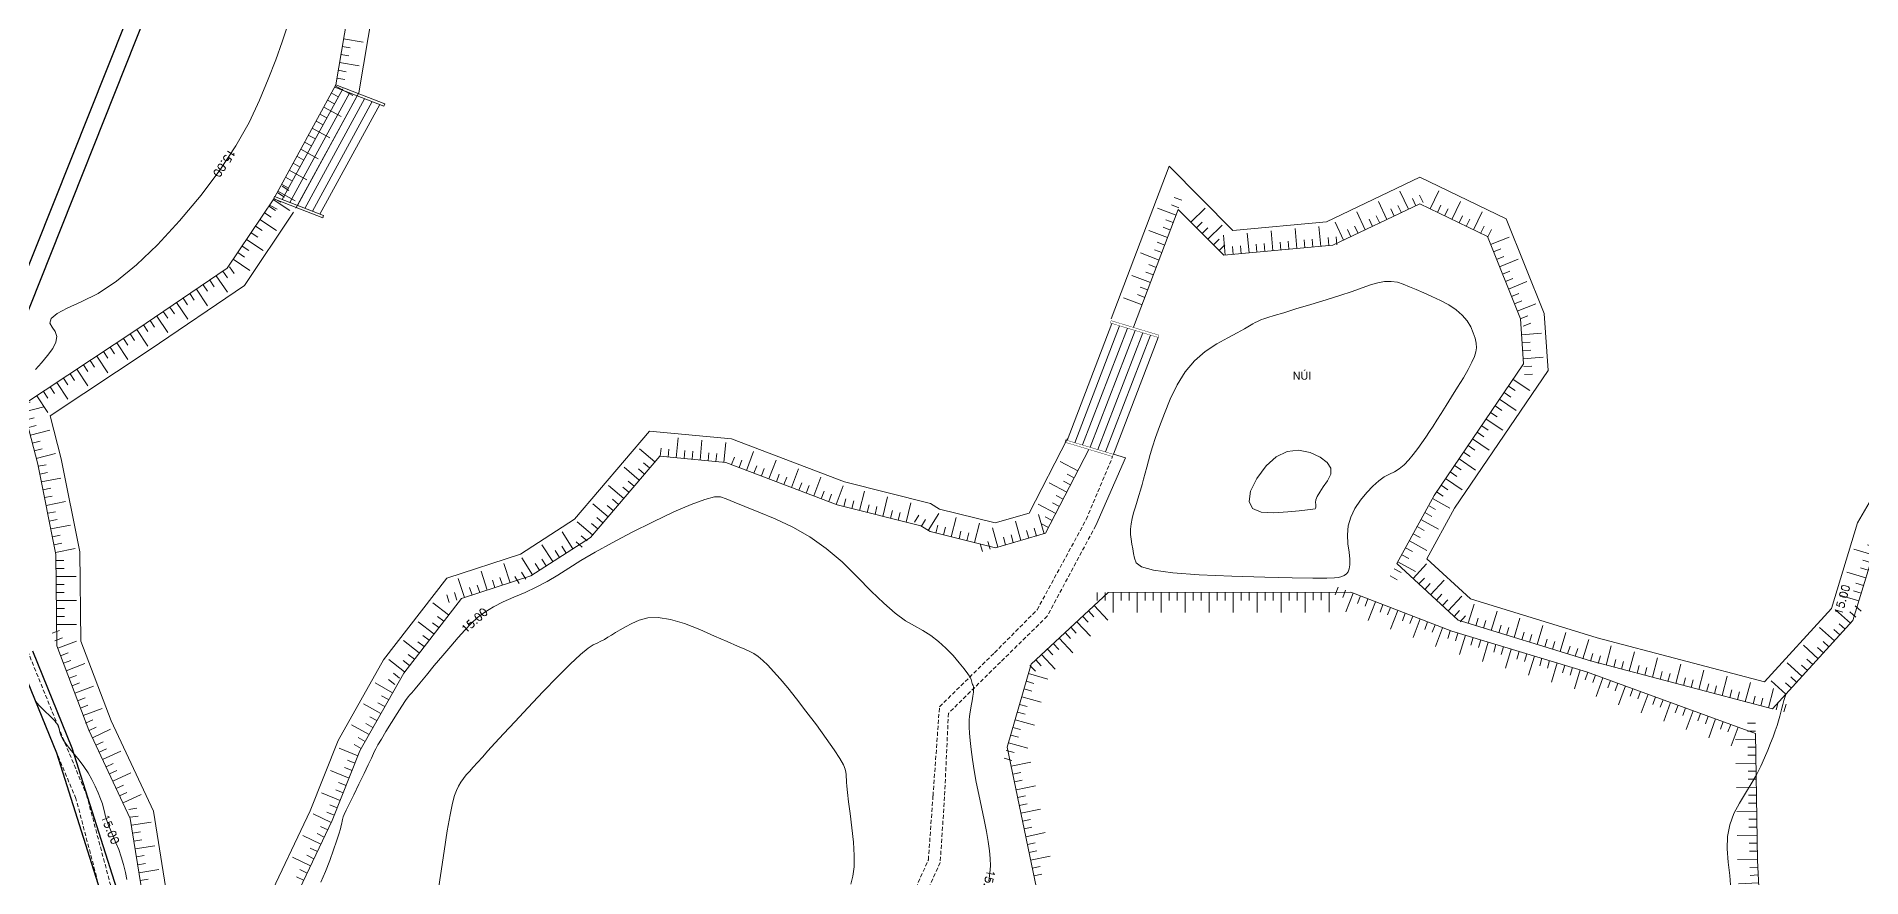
# Model space of a CAD drawing. Header units: inches. Extents: x 496359 to 501064, y 2374078 to 2377203.
# Drawn here: x 499998.1 to 500226.2, y 2376562.2 to 2376667.3 of the extents above; entities that cross this region are included whole.
import ezdxf
from ezdxf.enums import TextEntityAlignment as Align

# ---------------------------------------------------------------- set-up
doc = ezdxf.new("R2010")
doc.units = ezdxf.units.IN
doc.header["$MEASUREMENT"] = 0
doc.linetypes.add('DASHED', pattern=[0.75, 0.5, -0.25])
for name, color, linetype in [('chu', 6, 'Continuous'), ('MANH', 147, 'Continuous'), ('NOI', 2, 'Continuous'), ('tl', 8, 'Continuous')]:
    doc.layers.add(name, color=color, linetype=linetype)
for name, color, linetype, lineweight in [('LC Net dam 1', 30, 'Continuous', 30), ('LC Net manh', 239, 'Continuous', 5), ('manh1', 67, 'Continuous', 13)]:
    doc.layers.add(name, color=color, linetype=linetype, lineweight=lineweight)
doc.styles.get("Standard").update_dxf_attribs({"font": 'vnsimli.shx', "height": 2})
doc.styles.add('style1', font='')
doc.styles.get('style1').set_extended_font_data('.VnAvantH')

# ---------------------------------------------------------------- blocks, each defined once
blk = doc.blocks.new('t2')
at = {"layer": 'tl', "color": 250, "lineweight": 0}
for p, q in [((-2, 0), (-2, -1)), ((-1, 0), (-1, -1)), ((0, 0), (0, -2.5))]:
    blk.add_line(p, q, dxfattribs=at)
blk = doc.blocks.new('t1')
at = {"layer": 'tl', "color": 250, "lineweight": 0}
for p, q in [((0, 0), (0, 2.5)), ((-2, 0), (-2, 1)), ((-1, 0), (-1, 1))]:
    blk.add_line(p, q, dxfattribs=at)
blk = doc.blocks.new('Nền HT mới')
at = {"layer": 'MANH', "color": 2, "lineweight": 0, "elevation": -28.38}
for points in [[(148.66, 366.49), (156.27, 380.45), (158.08, 391.02), (164.05, 399.72), (169.7, 410.66), (175.84, 416.08), (184.53, 419.33), (194.71, 423.43), (205.17, 426.56), (216.58, 432.35), (221.83, 438.71), (232.71, 446.4), (251.47, 449.51), (262.08, 449.2), (277, 452.04), (293.19, 460.82), (303.16, 471.21), (309.43, 480.31), (318.9, 488.61), (327.75, 496.68), (337.67, 505.8), (345.46, 499.05), (352.47, 492.14)], [(349.27, 324.51), (345.89, 313.5), (335.87, 302.47), (313.11, 308.45), (296.58, 313.55), (288.91, 320.62), (293.55, 329.12), (304.75, 345.58), (304.34, 351.21), (300.22, 361.5), (291.78, 365.59), (280.91, 360.42), (267.27, 359.17), (261.59, 364.89), (256.01, 350.16)], [(151.3, 365.05), (159.15, 379.46), (160.92, 389.86), (166.63, 398.18), (172.11, 408.78), (177.41, 413.46), (185.61, 416.54), (195.7, 420.6), (206.28, 423.77), (218.5, 429.96), (223.89, 436.49), (233.88, 443.55), (251.67, 446.51), (262.32, 446.19), (278.02, 449.18), (295.03, 458.41), (305.49, 469.31), (311.69, 478.3), (320.9, 486.37), (329.78, 494.46), (337.73, 501.78), (343.43, 496.84), (350.3, 490.06)], [(352.59, 336.23), (346.5, 325.72), (343.22, 315.02), (334.87, 305.83), (313.94, 311.34), (298.11, 316.22), (292.67, 321.24), (296.12, 327.56), (307.82, 344.75), (307.3, 351.89), (302.57, 363.7), (291.79, 368.91), (280.1, 363.36), (268.41, 362.28), (260.43, 370.31), (253.2, 351.22)], [(157.15, 379.98), (149.6, 366.13)], [(158.03, 379.5), (150.54, 365.76)], [(158.95, 379.1), (151.48, 365.4)], [(159.89, 378.73), (152.42, 365.03)], [(156.17, 380.17), (162.31, 377.8)], [(156.27, 380.45), (162.41, 378.08)], [(160.83, 378.37), (153.37, 364.67)], [(161.77, 378), (154.31, 364.31)], [(148.52, 366.22), (142.72, 357.54), (131.4, 349.88), (117.14, 340.43), (119.04, 333.05), (121.31, 321.76), (121.41, 310.36), (125.43, 299.79), (130.6, 288.77), (132.16, 278.98)], [(150.52, 277.38), (155.83, 288.51), (159.3, 297.23), (164.77, 306.94), (171.98, 316.25), (180.66, 319.09), (188.1, 323.89), (196.77, 334.05), (205.05, 333.26), (218.96, 327.97), (229.42, 325.33), (230.57, 324.62), (238.75, 322.61), (245, 324.41), (250.4, 334.9)], [(148.52, 366.22), (154.65, 363.85)], [(148.63, 366.5), (154.76, 364.13)], [(151.01, 364.56), (144.89, 355.38), (133.07, 347.39), (120.58, 339.11), (121.96, 333.72), (124.31, 322.08), (124.41, 310.93), (128.19, 300.96), (133.5, 289.66), (135.16, 279.23)], [(147.61, 278.24), (153.08, 289.71), (156.58, 298.52), (162.26, 308.61), (170.17, 318.81), (179.36, 321.82), (186.1, 326.17), (195.5, 337.18), (205.73, 336.21), (219.86, 330.84), (230.6, 328.12), (231.74, 327.42), (238.69, 325.71), (242.93, 326.93), (247.73, 336.27)], [(247.71, 336.02), (253.3, 350.64)], [(248.67, 335.74), (254.26, 350.35)], [(249.63, 335.45), (255.22, 350.06)], [(250.59, 335.16), (256.18, 349.77)], [(251.55, 334.87), (257.14, 349.48)], [(252.51, 334.58), (258.1, 349.19)], [(253.47, 334.29), (259.06, 348.9)]]:
    blk.add_lwpolyline(points, dxfattribs=at)
at = {"layer": 'MANH', "color": 3, "lineweight": 0, "elevation": -28.38}
for points in [[(162.31, 377.8), (162.41, 378.08)], [(148.52, 366.22), (148.63, 366.5)], [(154.65, 363.85), (154.76, 364.13)]]:
    blk.add_lwpolyline(points, dxfattribs=at)
at = {"layer": 'MANH', "color": 2, "lineweight": 0, "const_width": 0.05, "elevation": -28.38}
for points in [[(253.1, 350.7), (259.06, 348.9), (259.14, 349.19), (253.19, 350.99), (253.1, 350.7)], [(247.42, 335.8), (253.38, 334), (253.46, 334.29), (247.51, 336.08), (247.42, 335.8)]]:
    blk.add_lwpolyline(points, dxfattribs=at)
at = {"layer": 'MANH', "color": 3, "linetype": 'DASHED', "lineweight": 0, "elevation": -28.38}
for points in [[(117.76, 309.73), (121.57, 300.3), (125.13, 291.73), (128.19, 280.22)], [(226.94, 275.95), (230.35, 283.61), (230.93, 291.6), (231.74, 302.73), (238.62, 309.48), (243.94, 314.85), (250.09, 326.15), (253.38, 334)], [(114.21, 206.31), (122.48, 207.6), (132.44, 211.42), (137.8, 215.92), (138.61, 222.05), (137.24, 229.65), (136.49, 239.31), (137.7, 248.68), (137.43, 252.43), (135.9, 254.75), (131.9, 258.11), (126.8, 264.1), (125.92, 271.52), (126.75, 280.05), (123.81, 291.25), (120.21, 299.79), (116.3, 309.55)], [(251.28, 325.38), (245.21, 314.05), (239.35, 308.3), (232.86, 301.91), (232.37, 291.47), (231.83, 283.26), (228.16, 275.17)]]:
    blk.add_lwpolyline(points, dxfattribs=at)
at = {"layer": 'MANH', "lineweight": 0, "elevation": -28.38}
for points in [[(254.99, 333.85), (251.28, 325.38)], [(253.47, 334.29), (254.99, 333.85)], [(243.85, 280.04), (240.22, 297.68), (243.2, 308.04), (252.81, 317.02), (283.17, 317.04), (295.78, 312.17), (312.63, 307.11), (333.74, 299.38), (333.98, 283.5), (334.73, 268.63)]]:
    blk.add_lwpolyline(points, dxfattribs=at)
at = {"layer": 'manh1', "color": 1, "lineweight": 0, "elevation": -28.38}
for points in [[(150.25, 387.86), (149.57, 385.83), (148.77, 383.6), (147.84, 381.16), (146.77, 378.54), (145.45, 375.75), (143.8, 372.84), (141.8, 369.82), (139.44, 366.68), (136.77, 363.49), (134.01, 360.49), (131.37, 357.95), (128.88, 355.92), (126.57, 354.39), (124.46, 353.33), (122.7, 352.56), (121.45, 351.88), (120.73, 351.26), (120.54, 350.69), (120.82, 350.17), (121.23, 349.63), (121.41, 349.01), (121.31, 348.3), (120.92, 347.5), (120.27, 346.62), (119.5, 345.73), (118.76, 344.89)], [(118.8, 303.37), (119.23, 302.87), (119.66, 302.44), (120.06, 302.07), (120.42, 301.74), (120.72, 301.44), (120.97, 301.19), (121.16, 300.96), (121.3, 300.78), (121.42, 300.63), (121.51, 300.51), (121.57, 300.42), (121.6, 300.36), (121.63, 300.29), (121.66, 300.17), (121.71, 299.98), (121.76, 299.74), (121.83, 299.43), (121.97, 299.05), (122.21, 298.6), (122.57, 298.07), (123.05, 297.46), (123.62, 296.78), (124.23, 296.05), (124.81, 295.28), (125.34, 294.47), (125.81, 293.64), (126.23, 292.79), (126.59, 291.98), (126.89, 291.24), (127.11, 290.61), (127.27, 290.07), (127.37, 289.61), (127.47, 289.16), (127.62, 288.64), (127.83, 288.03), (128.12, 287.34), (128.46, 286.57), (128.81, 285.74), (129.15, 284.87), (129.46, 283.95), (129.73, 283), (129.98, 282.03), (130.17, 281.13)], [(154.43, 280.8), (154.99, 282.12), (155.52, 283.51), (156, 284.83), (156.39, 285.94), (156.68, 286.82), (156.87, 287.46), (156.97, 287.89), (157.02, 288.19), (157.07, 288.43), (157.11, 288.63), (157.15, 288.8), (157.21, 288.97), (157.33, 289.26), (157.59, 289.8), (157.99, 290.63), (158.52, 291.72), (159.17, 293.06), (159.82, 294.39), (160.35, 295.49), (160.75, 296.31), (161, 296.87), (161.14, 297.18), (161.28, 297.48), (161.55, 297.96), (161.98, 298.68), (162.55, 299.62), (163.25, 300.75), (163.96, 301.89), (164.55, 302.82), (165, 303.51), (165.32, 303.97), (165.53, 304.23), (165.77, 304.49), (166.19, 304.97), (166.8, 305.69), (167.61, 306.67), (168.6, 307.87), (169.65, 309.13), (170.65, 310.31), (171.57, 311.37), (172.41, 312.31), (173.19, 313.13), (174, 313.87), (174.93, 314.57), (176.01, 315.22), (177.22, 315.84), (178.55, 316.42), (179.95, 317.01), (181.34, 317.67), (182.7, 318.39), (184.05, 319.19), (185.4, 320.05), (186.9, 321.01), (188.7, 322.07), (190.82, 323.24), (193.25, 324.51), (195.94, 325.85), (198.54, 327.09), (200.72, 328.03), (202.4, 328.65), (203.6, 328.96), (204.36, 328.95), (205.07, 328.7), (206.07, 328.3), (207.43, 327.75), (209.15, 327.06), (211.2, 326.22), (213.39, 325.19), (215.54, 323.96), (217.59, 322.5), (219.56, 320.83), (221.44, 318.99), (223.19, 317.19), (224.78, 315.66), (226.22, 314.42), (227.5, 313.49), (228.63, 312.84), (229.67, 312.28), (230.67, 311.64), (231.63, 310.9), (232.55, 310.06), (233.43, 309.12), (234.21, 308.21), (234.83, 307.45), (235.28, 306.85), (235.56, 306.42), (235.69, 306.15), (235.74, 305.96), (235.78, 305.8), (235.83, 305.65), (235.88, 305.52), (235.94, 305.39), (235.99, 305.21), (236, 304.93), (235.98, 304.54), (235.92, 304.04), (235.83, 303.45), (235.72, 302.85), (235.63, 302.31), (235.55, 301.85), (235.49, 301.46), (235.45, 301.13), (235.43, 300.74), (235.44, 300.19), (235.49, 299.44), (235.58, 298.51), (235.7, 297.39), (235.87, 296.14), (236.08, 294.78), (236.33, 293.32), (236.64, 291.78), (236.98, 290.17), (237.31, 288.59), (237.6, 287.15), (237.82, 285.87), (237.98, 284.74), (238.08, 283.76), (238.11, 282.85), (238.05, 281.93), (237.92, 280.99)], [(330.66, 279.87), (330.51, 281.62), (330.31, 283.32), (330.18, 284.96), (330.25, 286.51), (330.53, 287.99), (331.03, 289.37), (331.73, 290.68), (332.5, 291.92), (333.21, 293.1), (333.84, 294.24), (334.39, 295.31), (334.86, 296.33), (335.27, 297.29), (335.62, 298.18), (335.94, 298.99), (336.21, 299.72), (336.43, 300.38), (336.62, 300.98), (336.78, 301.54), (336.92, 302.06), (337.03, 302.54), (337.13, 303), (337.26, 303.5), (337.49, 304.13), (337.58, 304.35)]]:
    blk.add_lwpolyline(points, dxfattribs=at)
at = {"layer": 'manh1', "lineweight": 0, "elevation": -28.38}
blk.add_lwpolyline([(286.53, 355.73), (287.38, 355.88), (288.19, 355.9), (288.97, 355.8), (289.71, 355.56), (290.48, 355.24), (291.33, 354.87), (292.26, 354.46), (293.28, 354), (294.36, 353.5), (295.4, 352.95), (296.32, 352.35), (297.08, 351.69), (297.68, 350.99), (298.14, 350.23), (298.46, 349.49), (298.69, 348.8), (298.82, 348.17), (298.85, 347.6), (298.78, 347.08), (298.6, 346.51), (298.28, 345.79), (297.81, 344.9), (297.22, 343.86), (296.5, 342.68), (295.75, 341.47), (295.06, 340.37), (294.44, 339.39), (293.9, 338.54), (293.43, 337.8), (292.99, 337.12), (292.52, 336.43), (292.03, 335.72), (291.51, 335), (290.96, 334.27), (290.39, 333.58), (289.8, 332.99), (289.21, 332.49), (288.6, 332.1), (287.98, 331.79), (287.34, 331.45), (286.65, 330.96), (285.92, 330.32), (285.15, 329.52), (284.36, 328.56), (283.65, 327.51), (283.14, 326.44), (282.82, 325.34), (282.72, 324.22), (282.8, 323.11), (282.94, 322.07), (283.03, 321.19), (283.04, 320.49), (282.96, 319.96), (282.81, 319.6), (282.6, 319.35), (282.33, 319.15), (282.01, 319), (281.62, 318.9), (281.12, 318.84), (280.16, 318.81), (278.42, 318.82), (275.83, 318.86), (272.42, 318.94), (268.3, 319.05), (264.21, 319.22), (260.9, 319.47), (258.49, 319.81), (256.98, 320.23), (256.32, 320.74), (256.12, 321.3), (256, 321.87), (255.9, 322.46), (255.79, 323.05), (255.69, 323.66), (255.62, 324.28), (255.61, 324.93), (255.68, 325.59), (255.81, 326.28), (256, 326.99), (256.22, 327.71), (256.44, 328.42), (256.66, 329.12), (256.86, 329.81), (257.06, 330.5), (257.25, 331.19), (257.45, 331.92), (257.65, 332.67), (257.86, 333.45), (258.08, 334.28), (258.36, 335.24), (258.75, 336.4), (259.25, 337.78), (259.86, 339.39), (260.58, 341.18), (261.44, 342.97), (262.46, 344.58), (263.63, 345.97), (264.95, 347.13), (266.39, 348.08), (267.78, 348.86), (268.94, 349.49), (269.85, 349.98), (270.5, 350.35), (270.92, 350.58), (271.21, 350.75), (271.47, 350.89), (271.73, 351.01), (272, 351.12), (272.29, 351.22), (272.77, 351.37), (273.59, 351.62), (274.77, 351.98), (276.3, 352.45), (278.16, 353.01), (280.07, 353.6), (281.8, 354.15), (283.3, 354.64), (284.57, 355.08), (285.62, 355.45)], close=True, dxfattribs=at)
at = {"layer": 'manh1', "color": 1, "lineweight": 0, "elevation": -28.38}
blk.add_lwpolyline([(279.71, 330.22), (279.26, 329.55), (278.95, 329.01), (278.78, 328.58), (278.74, 328.26), (278.76, 328.03), (278.77, 327.84), (278.77, 327.69), (278.75, 327.57), (278.68, 327.49), (278.4, 327.42), (277.75, 327.33), (276.71, 327.21), (275.28, 327.09), (273.55, 326.97), (271.94, 327.06), (270.87, 327.52), (270.44, 328.39), (270.63, 329.67), (271.42, 331.28), (272.56, 332.84), (273.83, 333.99), (275.19, 334.65), (276.61, 334.81), (278.06, 334.51), (279.33, 333.94), (280.21, 333.28), (280.64, 332.56), (280.64, 331.79), (280.25, 330.99)], close=True, dxfattribs=at)
at = {"layer": 'manh1', "lineweight": 0, "elevation": -28.38}
blk.add_lwpolyline([(168.9, 278.58), (169.37, 281.65), (169.82, 284.67), (170.22, 287.21), (170.57, 289.22), (170.87, 290.67), (171.12, 291.62), (171.36, 292.26), (171.62, 292.81), (171.91, 293.31), (172.24, 293.77), (172.59, 294.2), (173, 294.65), (173.47, 295.16), (174, 295.76), (174.61, 296.43), (175.3, 297.21), (176.16, 298.16), (177.28, 299.38), (178.67, 300.86), (180.31, 302.62), (182.18, 304.59), (184.03, 306.5), (185.6, 308.07), (186.87, 309.25), (187.82, 310.04), (188.47, 310.46), (188.96, 310.69), (189.42, 310.91), (189.86, 311.15), (190.3, 311.41), (190.74, 311.69), (191.23, 312), (191.81, 312.34), (192.5, 312.72), (193.3, 313.13), (194.21, 313.55), (195.29, 313.84), (196.59, 313.88), (198.11, 313.65), (199.85, 313.14), (201.77, 312.39), (203.64, 311.57), (205.22, 310.88), (206.48, 310.32), (207.41, 309.92), (208.04, 309.65), (208.54, 309.39), (209.07, 309.02), (209.65, 308.53), (210.3, 307.91), (211.01, 307.15), (211.83, 306.22), (212.77, 305.09), (213.85, 303.74), (215.05, 302.18), (216.35, 300.45), (217.57, 298.77), (218.57, 297.36), (219.29, 296.25), (219.75, 295.45), (219.96, 294.93), (220.02, 294.57), (220.06, 294.25), (220.08, 293.94), (220.1, 293.63), (220.12, 293.3), (220.15, 292.81), (220.24, 292), (220.38, 290.86), (220.57, 289.38), (220.8, 287.61), (220.99, 285.79), (221.09, 284.15), (221.06, 282.73), (220.92, 281.55), (220.68, 280.57)], dxfattribs=at)
at = {"layer": 'NOI', "lineweight": 0}
for name, p, rotation in [('t2', (157.26, 386.23, -28.38), 80.31904674997766), ('t2', (156.75, 383.27, -28.38), 80.31904674997766), ('t2', (156.2, 380.33, -28.38), 61.41019977919007), ('t2', (154.77, 377.69, -28.38), 61.41019977919007), ('t2', (153.33, 375.06, -28.38), 61.41019977919007), ('t2', (151.9, 372.43, -28.38), 61.41019977919007), ('t2', (150.46, 369.79, -28.38), 61.41019977919007), ('t1', (148.47, 366.15, -28.38), 236.2831340815078), ('t2', (290.37, 364.92, -28.38), 205.4361311640777), ('t1', (146.8, 363.65, -28.38), 236.2831340815078), ('t2', (149.03, 367.16, -28.38), 61.41019977919007), ('t2', (261.32, 364.18, -28.38), 249.2567714164538), ('t2', (263.17, 363.3, -28.38), 134.7994837859796), ('t2', (284.96, 362.34, -28.38), 205.4361311640777), ('t2', (287.67, 363.63, -28.38), 205.4361311640777), ('t2', (293.08, 364.96, -28.38), 154.1935068962301), ('t2', (295.78, 363.65, -28.38), 154.1935068962301), ('t1', (145.14, 361.15, -28.38), 236.2831340815078), ('t2', (260.26, 361.38, -28.38), 249.2567714164538), ('t2', (265.28, 361.17, -28.38), 134.7994837859796), ('t2', (279.4, 360.28, -28.38), 185.2442486527462), ('t2', (282.25, 361.05, -28.38), 205.4361311640777), ('t2', (298.48, 362.34, -28.38), 154.1935068962301), ('t2', (259.19, 358.57, -28.38), 249.2567714164538), ('t2', (267.45, 359.18, -28.38), 185.2442486527462), ('t2', (270.43, 359.46, -28.38), 185.2442486527462), ('t2', (273.42, 359.73, -28.38), 185.2442486527462), ('t2', (276.41, 360.01, -28.38), 185.2442486527462), ('t2', (300.62, 360.51, -28.38), 111.8207192894364), ('t1', (143.47, 358.66, -28.38), 236.2831340815078), ('t2', (258.13, 355.77, -28.38), 249.2567714164538), ('t2', (301.73, 357.73, -28.38), 111.8207192894364), ('t1', (138.87, 354.93, -28.38), 214.0655178886717), ('t1', (141.35, 356.61, -28.38), 214.0655178886717), ('t2', (302.85, 354.94, -28.38), 111.8207192894364), ('t1', (136.38, 353.25, -28.38), 214.0655178886717), ('t2', (257.07, 352.96, -28.38), 249.2567714164538), ('t1', (133.9, 351.57, -28.38), 214.0655178886717), ('t2', (303.96, 352.16, -28.38), 111.8207192894364), ('t1', (128.91, 348.23, -28.38), 213.5554762920593), ('t1', (131.41, 349.89, -28.38), 214.0655178886717), ('t2', (304.49, 349.24, -28.38), 94.16746446645136), ('t1', (126.41, 346.57, -28.38), 213.5554762920593), ('t1', (123.91, 344.92, -28.38), 213.5554762920593), ('t2', (304.71, 346.24, -28.38), 94.16746446645136), ('t1', (118.91, 341.6, -28.38), 213.5554762920593), ('t1', (121.41, 343.26, -28.38), 213.5554762920593), ('t2', (303.44, 343.65, -28.38), 55.75678078822497), ('t1', (117.36, 339.58, -28.38), 284.3890641794374), ('t2', (301.75, 341.17, -28.38), 55.75678078822497), ('t1', (118.11, 336.67, -28.38), 284.3890641794374), ('t2', (300.07, 338.69, -28.38), 55.75678078822497), ('t1', (118.85, 333.76, -28.38), 284.3890641794374), ('t1', (198.83, 333.85, -28.38), 354.5676882788097), ('t1', (201.81, 333.57, -28.38), 354.5676882788097), ('t1', (204.8, 333.29, -28.38), 354.5676882788097), ('t1', (207.62, 332.28, -28.38), 339.1706621884584), ('t2', (298.38, 336.21, -28.38), 55.75678078822497), ('t1', (119.48, 330.83, -28.38), 281.3873494302363), ('t1', (196.16, 333.34, -28.38), 49.52258010457263), ('t1', (210.42, 331.22, -28.38), 339.1706621884584), ('t1', (213.23, 330.15, -28.38), 339.1706621884584), ('t1', (249.03, 332.23, -28.38), 62.75863610157096), ('t2', (296.69, 333.73, -28.38), 55.75678078822497), ('t1', (194.22, 331.06, -28.38), 49.52258010457263), ('t1', (216.03, 329.08, -28.38), 339.1706621884584), ('t1', (218.83, 328.02, -28.38), 339.1706621884584), ('t2', (295, 331.25, -28.38), 55.75678078822497), ('t1', (120.07, 327.89, -28.38), 281.3873494302363), ('t1', (192.27, 328.77, -28.38), 49.52258010457263), ('t1', (221.74, 327.27, -28.38), 345.8264236639343), ('t1', (224.65, 326.53, -28.38), 345.8264236639343), ('t1', (227.56, 325.8, -28.38), 345.8264236639343), ('t1', (247.66, 329.56, -28.38), 62.75863610157096), ('t2', (293.35, 328.75, -28.38), 61.3554907984032), ('t1', (120.67, 324.95, -28.38), 281.3873494302363), ('t1', (190.32, 326.49, -28.38), 49.52258010457263), ('t1', (230.34, 324.76, -28.38), 328.4297436961724), ('t1', (233.22, 323.97, -28.38), 346.1727043000431), ('t1', (244.81, 324.35, -28.38), 16.07529259149254), ('t1', (246.28, 326.9, -28.38), 62.75863610157096), ('t1', (121.26, 322.01, -28.38), 281.3873494302363), ('t1', (185.93, 322.49, -28.38), 32.8082208711895), ('t1', (188.37, 324.21, -28.38), 49.52258010457263), ('t1', (236.13, 323.25, -28.38), 346.1727043000431), ('t1', (239.04, 322.69, -28.38), 16.07529259149254), ('t1', (241.92, 323.52, -28.38), 16.07529259149254), ('t2', (291.91, 326.12, -28.38), 61.3554907984032), ('t2', (348.4, 321.7, -28.38), 252.9318310305577), ('t1', (183.41, 320.87, -28.38), 32.8082208711895), ('t2', (290.47, 323.48, -28.38), 61.3554907984032), ('t1', (121.33, 319.01, -28.38), 270.5087567562127), ('t1', (175.22, 317.31, -28.38), 18.13644056953181), ('t1', (178.07, 318.24, -28.38), 18.13644056953181), ('t1', (180.89, 319.24, -28.38), 32.8082208711895), ('t2', (289.03, 320.85, -28.38), 61.3554907984032), ('t2', (290.93, 318.76, -28.38), 137.3028730808873), ('t2', (347.52, 318.83, -28.38), 252.9318310305577), ('t1', (121.36, 316.01, -28.38), 270.5087567562127), ('t1', (172.37, 316.38, -28.38), 18.13644056953181), ('t2', (283.43, 316.94, -28.38), 338.8748865214725), ('t2', (293.13, 316.73, -28.38), 137.3028730808873), ('t2', (346.64, 315.96, -28.38), 252.9318310305577), ('t1', (121.39, 313.01, -28.38), 270.5087567562127), ('t1', (170.39, 314.2, -28.38), 52.22210223413736), ('t2', (251.09, 315.4, -28.38), 43.05685656678968), ('t2', (253.45, 317.02, -28.38), 0.04095146636489288), ('t2', (256.45, 317.02, -28.38), 0.04095146636489288), ('t2', (259.45, 317.02, -28.38), 0.04095146636489288), ('t2', (262.45, 317.02, -28.38), 0.04095146636489288), ('t2', (265.45, 317.03, -28.38), 0.04095146636489288), ('t2', (268.45, 317.03, -28.38), 0.04095146636489288), ('t2', (271.45, 317.03, -28.38), 0.04095146636489288), ('t2', (274.45, 317.03, -28.38), 0.04095146636489288), ('t2', (277.45, 317.03, -28.38), 0.04095146636489288), ('t2', (280.45, 317.04, -28.38), 0.04095146636489288), ('t2', (286.23, 315.86, -28.38), 338.8748865214725), ('t2', (289.03, 314.78, -28.38), 338.8748865214725), ('t2', (295.34, 314.7, -28.38), 137.3028730808873), ('t2', (297.83, 313.16, -28.38), 162.8584323152797), ('t2', (345.6, 313.18, -28.38), 227.7499208181056), ('t1', (121.53, 310.04, -28.38), 290.8053409193527), ('t1', (168.55, 311.83, -28.38), 52.22210223413736), ('t2', (248.89, 313.36, -28.38), 43.05685656678968), ('t2', (291.83, 313.7, -28.38), 338.8748865214725), ('t2', (294.62, 312.61, -28.38), 338.8748865214725), ('t2', (300.7, 312.28, -28.38), 162.8584323152797), ('t2', (303.56, 311.4, -28.38), 162.8584323152797), ('t2', (306.43, 310.51, -28.38), 162.8584323152797), ('t2', (343.59, 310.96, -28.38), 227.7499208181056), ('t1', (166.72, 309.46, -28.38), 52.22210223413736), ('t2', (246.7, 311.31, -28.38), 43.05685656678968), ('t2', (297.47, 311.66, -28.38), 343.2918413046784), ('t2', (300.34, 310.8, -28.38), 343.2918413046784), ('t2', (303.21, 309.94, -28.38), 343.2918413046784), ('t2', (309.3, 309.63, -28.38), 162.8584323152797), ('t2', (312.16, 308.74, -28.38), 162.8584323152797), ('t2', (315.05, 307.94, -28.38), 165.2675898261507), ('t2', (341.57, 308.74, -28.38), 227.7499208181056), ('t1', (122.6, 307.23, -28.38), 290.8053409193527), ('t1', (164.88, 307.09, -28.38), 52.22210223413736), ('t2', (244.51, 309.26, -28.38), 43.05685656678968), ('t2', (306.09, 309.07, -28.38), 343.2918413046784), ('t2', (308.96, 308.21, -28.38), 343.2918413046784), ('t2', (317.96, 307.18, -28.38), 165.2675898261507), ('t2', (320.86, 306.41, -28.38), 165.2675898261507), ('t2', (323.76, 305.65, -28.38), 165.2675898261507), ('t2', (339.55, 306.52, -28.38), 227.7499208181056), ('t1', (123.67, 304.43, -28.38), 290.8053409193527), ('t1', (163.38, 304.49, -28.38), 60.62147875325516), ('t2', (242.86, 306.88, -28.38), 73.93326919888305), ('t2', (311.83, 307.35, -28.38), 343.2918413046784), ('t2', (314.67, 306.36, -28.38), 339.8908036335789), ('t2', (317.48, 305.33, -28.38), 339.8908036335789), ('t2', (326.66, 304.89, -28.38), 165.2675898261507), ('t2', (329.56, 304.13, -28.38), 165.2675898261507), ('t2', (332.46, 303.36, -28.38), 165.2675898261507), ('t2', (337.54, 304.3, -28.38), 227.7499208181056), ('t1', (124.73, 301.62, -28.38), 290.8053409193527), ('t2', (242.03, 303.99, -28.38), 73.93326919888305), ('t2', (320.3, 304.3, -28.38), 339.8908036335789), ('t2', (323.12, 303.27, -28.38), 339.8908036335789), ('t2', (335.36, 302.6, -28.38), 165.2675898261507), ('t1', (125.87, 298.85, -28.38), 295.1397328479964), ('t1', (161.91, 301.87, -28.38), 60.62147875325516), ('t2', (241.2, 301.11, -28.38), 73.93326919888305), ('t2', (325.93, 302.24, -28.38), 339.8908036335789), ('t2', (328.75, 301.21, -28.38), 339.8908036335789), ('t1', (127.14, 296.13, -28.38), 295.1397328479964), ('t1', (160.44, 299.26, -28.38), 60.62147875325516), ('t2', (331.57, 300.18, -28.38), 339.8908036335789), ('t2', (333.75, 298.69, -28.38), 270.8832937364713), ('t1', (159.05, 296.61, -28.38), 68.33449340835588), ('t2', (240.37, 298.23, -28.38), 73.93326919888305), ('t2', (333.79, 295.69, -28.38), 270.8832937364713), ('t1', (128.42, 293.42, -28.38), 295.1397328479964), ('t1', (157.94, 293.82, -28.38), 68.33449340835588), ('t2', (240.71, 295.3, -28.38), 101.6403935248514), ('t2', (333.84, 292.69, -28.38), 270.8832937364713), ('t1', (129.69, 290.7, -28.38), 295.1397328479964), ('t2', (241.31, 292.36, -28.38), 101.6403935248514), ('t1', (130.74, 287.92, -28.38), 279.0376330849445), ('t1', (156.84, 291.03, -28.38), 68.33449340835588), ('t2', (241.92, 289.42, -28.38), 101.6403935248514), ('t2', (333.89, 289.69, -28.38), 270.8832937364713), ('t1', (155.71, 288.25, -28.38), 64.4898031703333), ('t2', (333.93, 286.69, -28.38), 270.8832937364713), ('t1', (131.21, 284.95, -28.38), 279.0376330849445), ('t1', (154.42, 285.54, -28.38), 64.4898031703333), ('t2', (242.52, 286.49, -28.38), 101.6403935248514), ('t2', (333.98, 283.69, -28.38), 270.8832937364713), ('t1', (131.68, 281.99, -28.38), 279.0376330849445), ('t1', (153.13, 282.84, -28.38), 64.4898031703333), ('t2', (243.13, 283.55, -28.38), 101.6403935248514), ('t1', (132.15, 279.03, -28.38), 279.0376330849445), ('t2', (334.12, 280.7, -28.38), 272.8918126710837)]:
    blk.add_blockref(name, p, dxfattribs=dict(at, rotation=rotation))
at = {"layer": 'chu', "color": 1, "lineweight": 0, "style": 'style1'}
blk.add_text('NóI', height=1, dxfattribs=at).set_placement((275.9, 343.61, -28.38))
at = {"layer": 'manh1', "lineweight": 0}
for rotation, p in [(236.4692, (142.37, 370.69, -28.38)), (74.1838, (344.56, 316.11, -28.38)), (42.5394, (173.62, 313.52, -28.38)), (292.2333, (128.09, 287.4, -28.38)), (257.2483, (237.79, 280.44, -28.38))]:
    blk.add_text('15.00', height=1, rotation=rotation, dxfattribs=at).set_placement(p, align=Align.MIDDLE)

msp = doc.modelspace()

# ---------------------------------------------------------------- linework, layer by layer
at = {"layer": 'LC Net dam 1'}
for points in [[(499995.17, 2376739.7), (499998.23, 2376736.46), (500001.22, 2376732.31), (500010.22, 2376720.24), (500012.07, 2376713.26), (500015, 2376706.3), (500015.48, 2376703.35), (500012.24, 2376697.91), (500015.76, 2376680.13), (499993.23, 2376623.57)], [(499991.17, 2376623.82), (500013.68, 2376680.32), (500010.13, 2376698.28), (500013.39, 2376703.75), (500013.06, 2376705.75), (500010.18, 2376712.61), (500008.39, 2376719.35), (499999.6, 2376731.13), (499996.68, 2376735.19)], [(499993.49, 2376486.84), (500001.76, 2376488.13), (500011.72, 2376491.95), (500017.08, 2376496.45), (500017.88, 2376502.58), (500016.51, 2376510.19), (500015.77, 2376519.85), (500016.71, 2376532.97), (500006.08, 2376544.63), (500005.2, 2376552.06), (500006.03, 2376560.56), (500000.6, 2376577.7), (499995.57, 2376590.08)], [(499997.57, 2376590.49), (500002.48, 2376578.38), (500008.06, 2376560.77), (500007.21, 2376552.08), (500007.99, 2376545.51), (500018.76, 2376533.68), (500017.78, 2376519.85), (500018.5, 2376510.44), (500019.91, 2376502.63), (500018.96, 2376495.42), (500012.75, 2376490.21), (500002.28, 2376486.19), (499994.22, 2376484.93)]]:
    msp.add_lwpolyline(points, dxfattribs=at)

# ---------------------------------------------------------------- block references
at = {"layer": 'LC Net manh'}
msp.add_blockref('Nền HT mới', (499879.2, 2376280.77, 2.92), dxfattribs=at)

doc.saveas('drawing.dxf')
